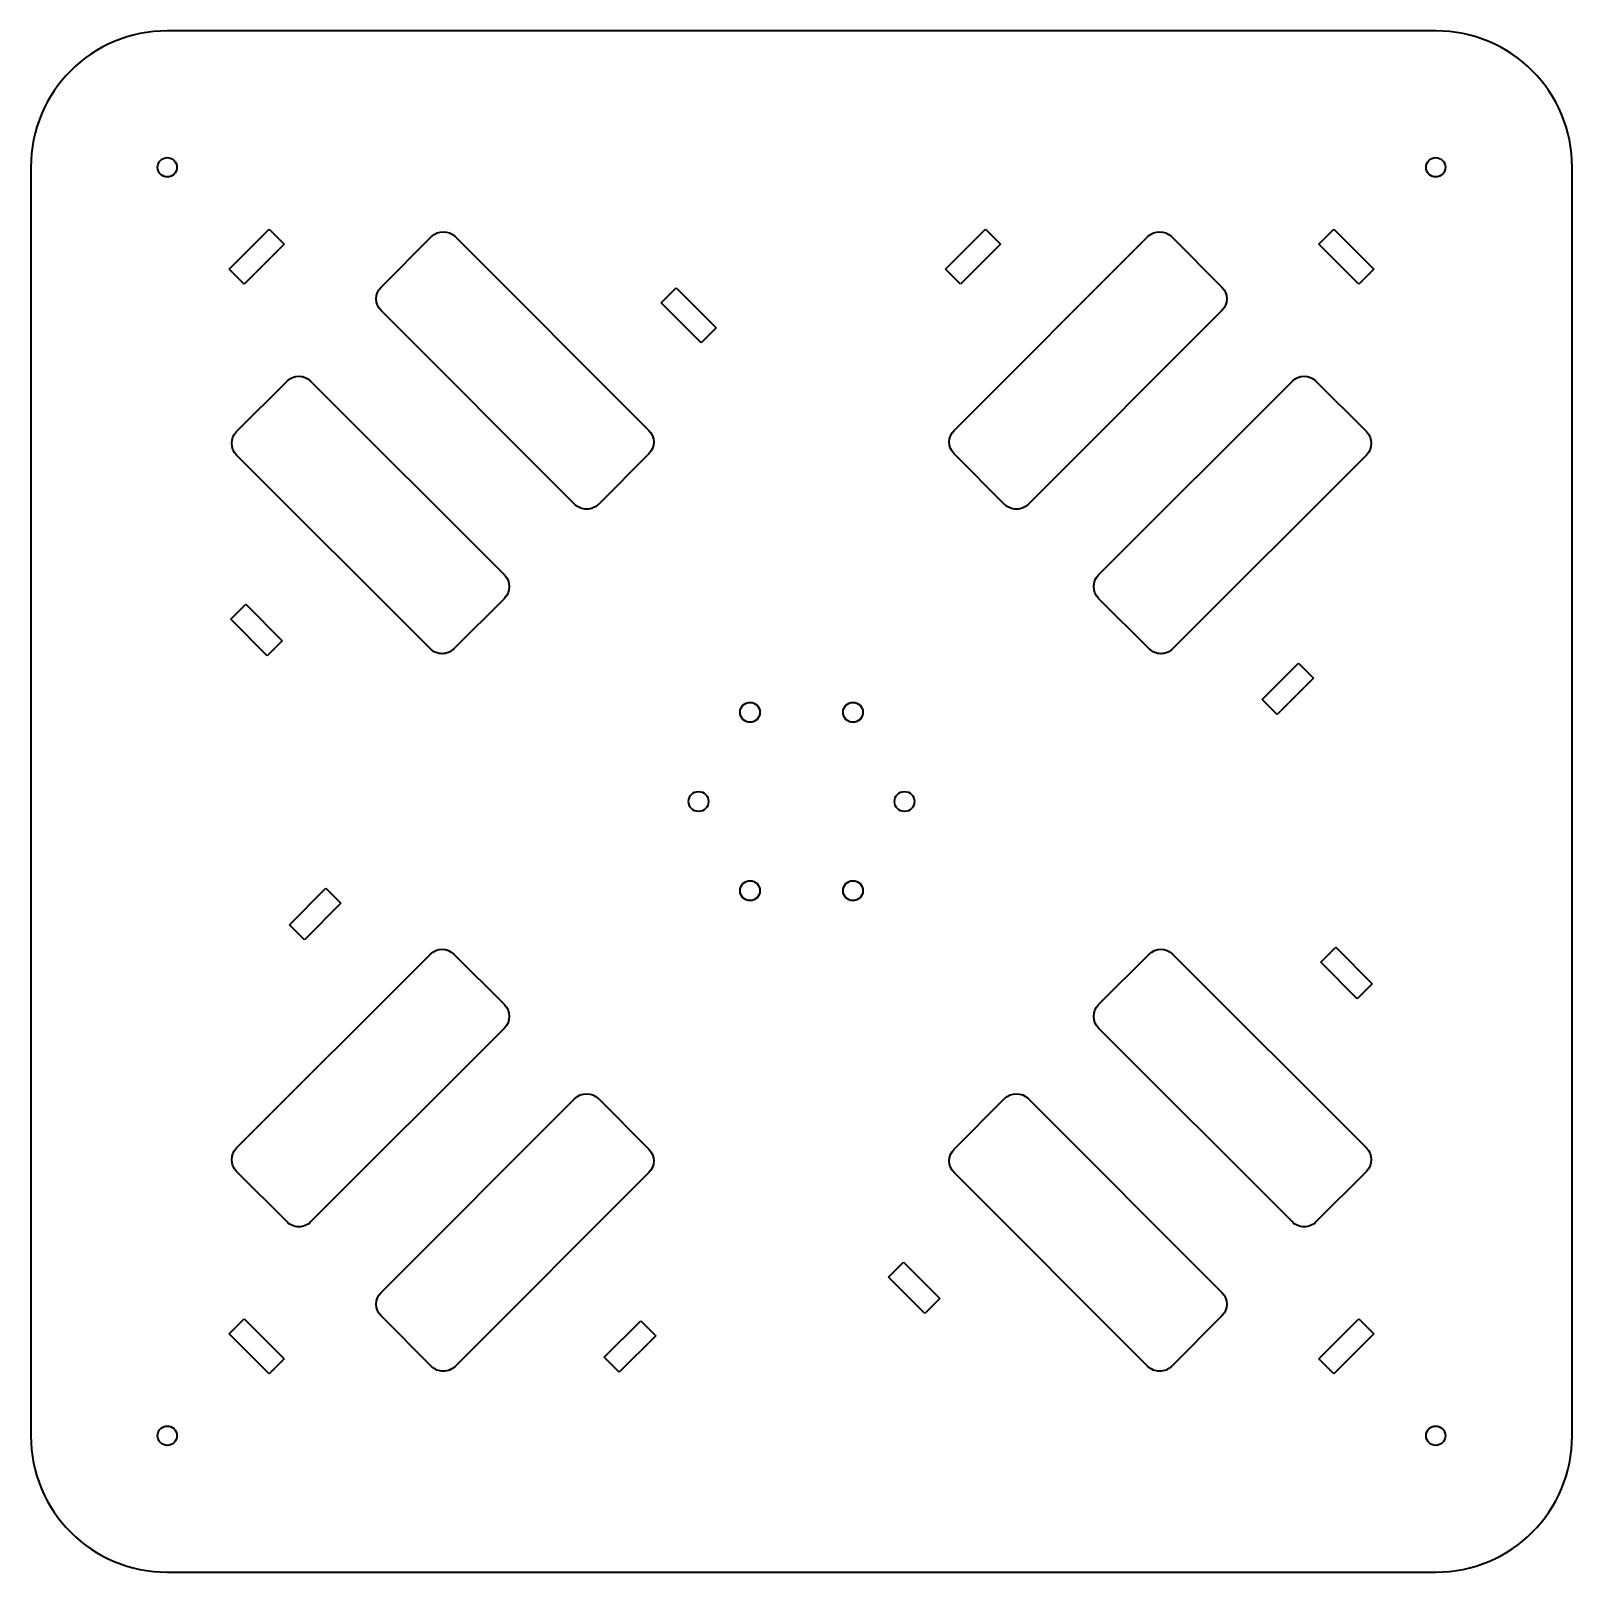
# Model space of a CAD drawing. Header units: inches. Extents: x 0 to 464, y 0 to 464.
import ezdxf

# ---------------------------------------------------------------- set-up
doc = ezdxf.new("R2010")
doc.units = ezdxf.units.IN
doc.header["$MEASUREMENT"] = 0
doc.layers.add('SIMUMAK Visible (ISO)', color=7, linetype='Continuous', lineweight=35)

# ---------------------------------------------------------------- blocks, each defined once
blk = doc.blocks.new('3DOF250-05-SUPE01_Sheet_2_3DOF250-05-SUPE01')
at = {"layer": 'SIMUMAK Visible (ISO)'}
for p, q in [((190.92, 232), (-190.92, 232)), ((-232, 190.92), (-232, -190.92)), ((232, -190.92), (232, 190.92)), ((-172.32, 160.3), (-160.3, 172.32)), ((-160.3, 172.32), (-155.78, 167.8)), ((43.35, 160.3), (55.37, 172.32)), ((55.37, 172.32), (59.89, 167.8)), ((155.78, 167.8), (160.3, 172.32)), ((160.3, 172.32), (172.32, 160.3)), ((-155.78, 167.8), (-167.8, 155.78)), ((-126.57, 154.86), (-111.37, 170.06)), ((-104.3, 170.06), (-45.96, 111.72)), ((45.96, 111.72), (104.3, 170.06)), ((59.89, 167.8), (47.87, 155.78)), ((111.37, 170.06), (126.57, 154.86)), ((167.8, 155.78), (155.78, 167.8)), ((-167.8, 155.78), (-172.32, 160.3)), ((47.87, 155.78), (43.35, 160.3)), ((172.32, 160.3), (167.8, 155.78)), ((-42.21, 150.12), (-37.69, 154.64)), ((-37.69, 154.64), (-25.67, 142.62)), ((-30.19, 138.1), (-42.21, 150.12)), ((-68.24, 89.45), (-126.57, 147.79)), ((126.57, 147.79), (68.24, 89.45)), ((-25.67, 142.62), (-30.19, 138.1)), ((-170.06, 111.37), (-154.86, 126.57)), ((-147.79, 126.57), (-89.45, 68.24)), ((89.45, 68.24), (147.79, 126.57)), ((154.86, 126.57), (170.06, 111.37)), ((-111.72, 45.96), (-170.06, 104.3)), ((-45.96, 104.65), (-61.16, 89.45)), ((61.16, 89.45), (45.96, 104.65)), ((170.06, 104.3), (111.72, 45.96)), ((-89.45, 61.16), (-104.65, 45.96)), ((104.65, 45.96), (89.45, 61.16)), ((-171.79, 54.84), (-167.27, 59.36)), ((-167.27, 59.36), (-156.31, 48.4)), ((-160.83, 43.88), (-171.79, 54.84)), ((-156.31, 48.4), (-160.83, 43.88)), ((138.63, 30.72), (149.59, 41.68)), ((154.11, 37.16), (143.15, 26.2)), ((149.59, 41.68), (154.11, 37.16)), ((143.15, 26.2), (138.63, 30.72)), ((-154.18, -37.09), (-143.22, -26.13)), ((-143.22, -26.13), (-138.7, -30.65)), ((-138.7, -30.65), (-149.66, -41.61)), ((-149.66, -41.61), (-154.18, -37.09)), ((-170.06, -104.3), (-111.72, -45.96)), ((-104.65, -45.96), (-89.45, -61.16)), ((89.45, -61.16), (104.65, -45.96)), ((111.72, -45.96), (170.06, -104.3)), ((156.31, -48.4), (160.83, -43.88)), ((160.83, -43.88), (171.79, -54.84)), ((167.27, -59.36), (156.31, -48.4)), ((171.79, -54.84), (167.27, -59.36)), ((-89.45, -68.24), (-147.79, -126.57)), ((147.79, -126.57), (89.45, -68.24)), ((-126.57, -147.79), (-68.24, -89.45)), ((-61.16, -89.45), (-45.96, -104.65)), ((45.96, -104.65), (61.16, -89.45)), ((68.24, -89.45), (126.57, -147.79)), ((-154.86, -126.57), (-170.06, -111.37)), ((-45.96, -111.72), (-104.3, -170.06)), ((104.3, -170.06), (45.96, -111.72)), ((170.06, -111.37), (154.86, -126.57)), ((26.2, -143.15), (30.72, -138.63)), ((30.72, -138.63), (41.68, -149.59)), ((37.16, -154.11), (26.2, -143.15)), ((41.68, -149.59), (37.16, -154.11)), ((-172.32, -160.3), (-167.8, -155.78)), ((-167.8, -155.78), (-155.78, -167.8)), ((-111.37, -170.06), (-126.57, -154.86)), ((-59.36, -167.27), (-48.4, -156.31)), ((-48.4, -156.31), (-43.88, -160.83)), ((126.57, -154.86), (111.37, -170.06)), ((155.78, -167.8), (167.8, -155.78)), ((167.8, -155.78), (172.32, -160.3)), ((-160.3, -172.32), (-172.32, -160.3)), ((-43.88, -160.83), (-54.84, -171.79)), ((172.32, -160.3), (160.3, -172.32)), ((-155.78, -167.8), (-160.3, -172.32)), ((-54.84, -171.79), (-59.36, -167.27)), ((160.3, -172.32), (155.78, -167.8)), ((-190.92, -232), (190.92, -232))]:
    blk.add_line(p, q, dxfattribs=at)
for centre, radius in [((-190.92, 190.92), 2.9), ((190.92, 190.92), 2.9), ((-15.5, 26.85), 3), ((15.5, 26.85), 3), ((-31, 0), 3), ((31, 0), 3), ((-15.5, -26.85), 3), ((15.5, -26.85), 3), ((-190.92, -190.92), 2.9), ((190.92, -190.92), 2.9)]:
    blk.add_circle(centre, radius, dxfattribs=at)
for centre, start, end in [((-190.92, 190.92), 90, 180), ((190.92, 190.92), 0, 90), ((-190.92, -190.92), 180, 270), ((190.92, -190.92), 270, 360)]:
    blk.add_arc(centre, 41.08, start, end, dxfattribs=at)
at = {"layer": 'SIMUMAK Visible (ISO)', "extrusion": (0, 0, -1)}
for centre, start, end in [((107.83, 166.52), 45, 135), ((-107.83, 166.52), 45, 135), ((123.04, 151.32), 315, 45), ((-123.04, 151.32), 135, 225), ((151.32, 123.04), 45, 135), ((-151.32, 123.04), 45, 135), ((166.52, 107.83), 315, 45), ((49.5, 108.19), 135, 225), ((-49.5, 108.19), 315, 45), ((-166.52, 107.83), 135, 225), ((64.7, 92.98), 225, 315), ((-64.7, 92.98), 225, 315), ((92.98, 64.7), 135, 225), ((-92.98, 64.7), 315, 45), ((108.19, 49.5), 225, 315), ((-108.19, 49.5), 225, 315), ((108.19, -49.5), 45, 135), ((-108.19, -49.5), 45, 135), ((92.98, -64.7), 135, 225), ((-92.98, -64.7), 315, 45), ((64.7, -92.98), 45, 135), ((-64.7, -92.98), 45, 135), ((166.52, -107.83), 315, 45), ((49.5, -108.19), 135, 225), ((-49.5, -108.19), 315, 45), ((-166.52, -107.83), 135, 225), ((151.32, -123.04), 225, 315), ((-151.32, -123.04), 225, 315), ((123.04, -151.32), 315, 45), ((-123.04, -151.32), 135, 225), ((107.83, -166.52), 225, 315), ((-107.83, -166.52), 225, 315)]:
    blk.add_arc(centre, 5, start, end, dxfattribs=at)

msp = doc.modelspace()

# ---------------------------------------------------------------- block references
msp.add_blockref('3DOF250-05-SUPE01_Sheet_2_3DOF250-05-SUPE01', (232, 232))

doc.saveas('drawing.dxf')
